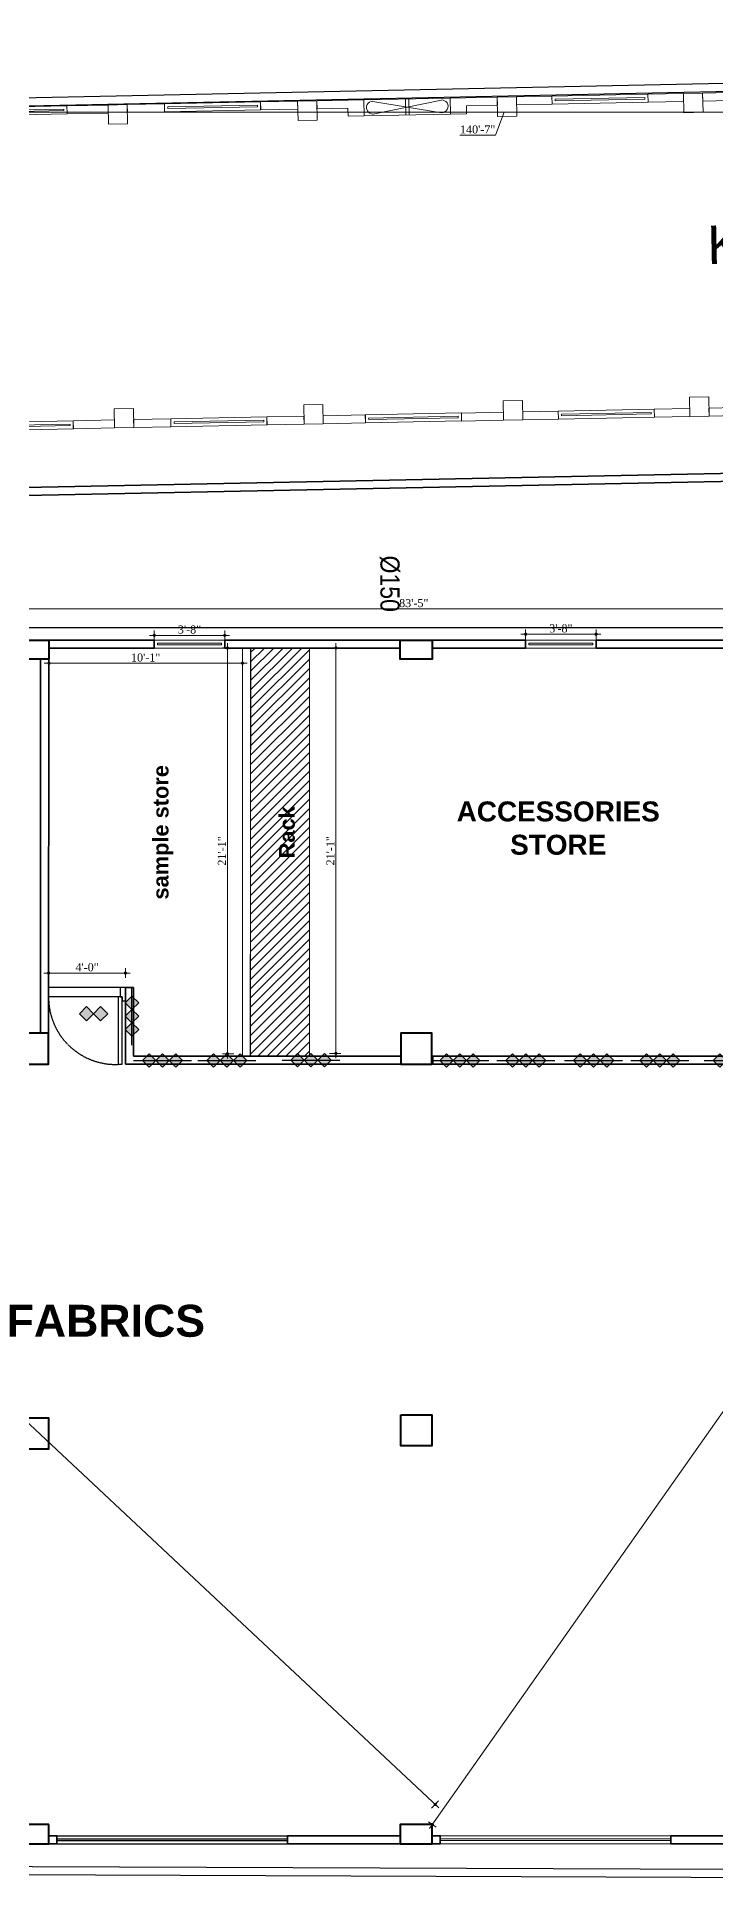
# Model space of a CAD drawing. Header units: inches. Extents: x -98933 to 1585249, y -3352739 to 192771.
# Drawn here: x 19980 to 20403, y 48380 to 49535 of the extents above; entities that cross this region are included whole.
import ezdxf

# ---------------------------------------------------------------- set-up
doc = ezdxf.new("R2010")
doc.units = ezdxf.units.IN
doc.header["$MEASUREMENT"] = 0
doc.header["$PDMODE"] = 35
doc.linetypes.add('BORDER2', pattern=[0.875, 0.25, -0.125, 0.25, -0.125, 0, -0.125])
doc.linetypes.add('DASH', pattern=[0.35, 0.25, -0.1])
doc.layers.get('0').update_dxf_attribs({"lineweight": 0})
doc.layers.get('Defpoints').update_dxf_attribs({"lineweight": 0})
for name, color, linetype, lineweight in [('A column', 106, 'Continuous', 40), ('A WALL', 7, 'Continuous', 35), ('A window', 150, 'Continuous', 0), ('COLUMN-2', 102, 'Continuous', 0), ('DIM_WORKING', 7, 'Continuous', 0), ('Layer1', 134, 'Continuous', 0), ('New circulation', 52, 'BORDER2', 9), ('New stair', 40, 'Continuous', 35), ('new stair full height', 6, 'Continuous', 0), ('New Wall', 7, 'Continuous', 5), ('New window', 132, 'Continuous', 35), ('TEX', 7, 'Continuous', 0), ('Text', 7, 'Continuous', 0), ('TEXT-1', 7, 'Continuous', 0), ('WALL (I)', 7, 'Continuous', 0), ('window', 140, 'Continuous', 0)]:
    doc.layers.add(name, color=color, linetype=linetype, lineweight=lineweight)
for name, color, linetype in [('A site line', 7, 'Continuous'), ('bp door', 40, 'Continuous'), ('fire rated wall', 7, 'Continuous')]:
    doc.layers.add(name, color=color, linetype=linetype)
doc.layers.add('BOUNDARY', color=7, linetype='Continuous', lineweight=0, true_color=0x999900)
doc.styles.add('REG', font='times.ttf')
doc.styles.get("Standard").update_dxf_attribs({"font": 'arialbd.ttf', "height": 24})
doc.styles.add('style1', font='arial.ttf')
doc.styles.add('ZIA', font='ARIALN.TTF', dxfattribs={"width": 1.05, "height": 10})
doc.dimstyles.new('Dim-Pres', dxfattribs={"dimtxt": 5.5, "dimasz": 2, "dimexe": 1.5, "dimexo": 1.5, "dimgap": 1, "dimtad": 3, "dimdec": 0, "dimzin": 3, "dimdsep": 46, "dimlunit": 4, "dimtxsty": 'REG', "dimblk": 'point', "dimcen": 2, "dimclrd": 256, "dimclre": 256, "dimclrt": 7, "dimadec": 0, "dimazin": 0, "dimtfac": 0.75, "dimtdec": 0, "dimtmove": 1, "dimatfit": 3, "dimldrblk": 'point', "dimfxl": 0, "dimtolj": 1, "dimtzin": 0, "dimlwd": -1, "dimlwe": -1, "dimarcsym": 1})

# ---------------------------------------------------------------- blocks, each defined once
blk = doc.blocks.new('A$C410B7781')
at = {"layer": 'A window', "ltscale": 30}
blk.add_lwpolyline([(-51, 7.6), (-51, 2.6), (9, 2.6), (9, 7.6), (-51, 7.6)], dxfattribs=at)
blk.add_lwpolyline([(-49, 5.6), (-49, 4.6), (7, 4.6), (7, 5.6)], close=True, dxfattribs=at)
blk = doc.blocks.new('A$C42246A87')
at = {"layer": 'new stair full height', "ltscale": 0.1}
for p, q in [((32.3, 10), (32.3, 0)), ((34.3, 10), (34.3, 0))]:
    blk.add_line(p, q, dxfattribs=at)
at = {"layer": 'new stair full height', "ltscale": 30}
for points in [[(6.3, 10), (6.3, 0), (60.3, 0), (60.3, 10), (6.3, 10)], [(11.8, 1), (54.7, 8.9)], [(54.7, 1), (11.8, 8.9)]]:
    blk.add_lwpolyline(points, dxfattribs=at)
for centre, start, end in [((11.8, 5), 88.9545, 271.0455), ((54.8, 5), 268.9545, 91.0455)]:
    blk.add_arc(centre, 3.97, start, end, dxfattribs=at)
blk = doc.blocks.new('dot')
at = {"color": 4}
for p, q in [((-1.5, 0), (1.5, 0)), ((0, 1.5), (0, -1.5))]:
    blk.add_line(p, q, dxfattribs=at)
at = {"color": 6, "const_width": 0.5}
blk.add_lwpolyline([(-0.25, 0, 1), (0.25, 0, 1)], format="xyb", close=True, dxfattribs=at)
blk = doc.blocks.new('point')
blk.add_blockref('dot', (0, 0))
blk = doc.blocks.new('*D425')
at = {"layer": 'Defpoints', "color": 0, "ltscale": 30, "transparency": 16777216}
for p in [(20052.8, 49158.4, -9.7), (20096.8, 49161.3), (20096.8, 49158.4, -9.7)]:
    blk.add_point(p, dxfattribs=at)
at = {"layer": 'Layer1', "ltscale": 30, "transparency": 16777216}
for p, q in [((20052.8, 49160.5), (20052.8, 49162.8)), ((20054.8, 49161.3), (20094.8, 49161.3)), ((20096.8, 49160.5), (20096.8, 49162.8))]:
    blk.add_line(p, q, dxfattribs=at)
at = {"layer": 'Layer1', "ltscale": 30, "transparency": 16777216, "xscale": 2, "yscale": 2, "zscale": 2, "rotation": 180}
blk.add_blockref('point', (20052.8, 49161.3), dxfattribs=at)
at = {"layer": 'Layer1', "ltscale": 30, "transparency": 16777216, "xscale": 2, "yscale": 2, "zscale": 2}
blk.add_blockref('point', (20096.8, 49161.3), dxfattribs=at)
at = {"layer": 'Layer1', "color": 7, "ltscale": 30, "transparency": 16777216, "insert": (20074.8, 49164.9), "char_height": 5, "attachment_point": 5, "style": 'REG'}
blk.add_mtext('\\A1;3\'-8"', dxfattribs=at)
blk = doc.blocks.new('*D426')
at = {"layer": 'Defpoints', "color": 0, "ltscale": 30, "transparency": 16777216}
for p in [(20284.8, 49158.4, -9.7), (20328.8, 49162), (20328.8, 49158.4, -9.7)]:
    blk.add_point(p, dxfattribs=at)
at = {"layer": 'Layer1', "ltscale": 30, "transparency": 16777216}
for p, q in [((20284.8, 49160.9), (20284.8, 49163.5)), ((20328.8, 49160.9), (20328.8, 49163.5)), ((20286.8, 49162), (20326.8, 49162))]:
    blk.add_line(p, q, dxfattribs=at)
at = {"layer": 'Layer1', "ltscale": 30, "transparency": 16777216, "xscale": 2, "yscale": 2, "zscale": 2, "rotation": 180}
blk.add_blockref('point', (20284.8, 49162), dxfattribs=at)
at = {"layer": 'Layer1', "ltscale": 30, "transparency": 16777216, "xscale": 2, "yscale": 2, "zscale": 2}
blk.add_blockref('point', (20328.8, 49162), dxfattribs=at)
at = {"layer": 'Layer1', "color": 7, "ltscale": 30, "transparency": 16777216, "insert": (20306.8, 49165.6), "char_height": 5, "attachment_point": 5, "style": 'REG'}
blk.add_mtext('\\A1;3\'-8"', dxfattribs=at)
blk = doc.blocks.new('bfg')
at = {"layer": 'fire rated wall'}
h = blk.add_hatch(color=1, dxfattribs=at)
h.dxf.hatch_style = 1
h.paths.add_polyline_path([(9432308.7, -5613534.5), (9432321.4, -5613547.3), (9432334.2, -5613534.5)])
h.paths.add_polyline_path([(9432334.2, -5613534.5), (9432321.4, -5613521.8), (9432308.7, -5613534.5)])
h.paths.add_polyline_path([(9432334.2, -5613534.5), (9432359.7, -5613534.5), (9432346.9, -5613521.8)])
h.paths.add_polyline_path([(9432334.2, -5613534.5), (9432346.9, -5613547.3), (9432359.7, -5613534.5)])
at = {"layer": 'fire rated wall', "color": 1, "elevation": 0}
blk.add_lwpolyline([(9432291.7, -5613534.5), (9432376.7, -5613534.5)], dxfattribs=at)
for points in [[(9432321.4, -5613547.3), (9432334.2, -5613534.5), (9432321.4, -5613521.8), (9432308.7, -5613534.5)], [(9432346.9, -5613547.3), (9432359.7, -5613534.5), (9432346.9, -5613521.8), (9432334.2, -5613534.5)]]:
    blk.add_lwpolyline(points, close=True, dxfattribs=at)
blk = doc.blocks.new('3HR RATE')
at = {"layer": 'fire rated wall', "xscale": 1.292997314696549, "yscale": 1.292997314696549, "zscale": 1.292997314696549}
for p in [(-12191616.2, 7245476.7), (-12191583.2, 7245476.7)]:
    blk.add_blockref('bfg', p, dxfattribs=at)
blk = doc.blocks.new('fddfgdgfsg')
at = {"ltscale": 100000}
h = blk.add_hatch(color=1, dxfattribs=at)
h.paths.add_polyline_path([(2091.9, -12379), (2096.3, -12383.4), (2100.7, -12379), (2100.7, -12379), (2100.7, -12379), (2096.3, -12374.6)])
h.paths.add_polyline_path([(2105.1, -12383.4), (2109.6, -12379), (2105.1, -12374.6), (2100.7, -12379), (2100.7, -12379), (2100.7, -12379)])
at = {"layer": 'bp door', "color": 1, "linetype": 'DASH'}
for p, q in [((2117.3, -12362.6, -9.7), (2072.6, -12362.6, -9.7)), ((2072.6, -12368.4, -9.7), (2072.6, -12362.6, -9.7)), ((2117.3, -12368.4, -9.7), (2072.6, -12368.4, -9.7))]:
    blk.add_line(p, q, dxfattribs=at)
at = {"layer": 'bp door', "color": 1, "elevation": -9.7}
for points in [[(2116.1, -12410.6), (2118.5, -12410.6), (2118.5, -12368.4), (2116.1, -12368.4)], [(2117.3, -12368.4), (2118.5, -12368.4), (2118.5, -12370.9), (2120.6, -12370.9), (2120.6, -12362.6), (2117.3, -12362.6)], [(2100.7, -12379), (2096.3, -12374.6), (2091.9, -12379), (2096.3, -12383.4)], [(2109.6, -12379), (2105.1, -12374.6), (2100.7, -12379), (2105.1, -12383.4)]]:
    blk.add_lwpolyline(points, close=True, dxfattribs=at)
at = {"layer": 'bp door', "color": 1, "linetype": 'DASH'}
blk.add_arc((2114.4, -12368.9, -9.7), 41.8, 179.3284, 272.3206, dxfattribs=at)
blk = doc.blocks.new('*D430')
at = {"layer": 'Defpoints', "color": 0, "ltscale": 30, "transparency": 16777216}
for p in [(20034.8, 48950.3), (19986.8, 48941.3, -9.7), (20034.8, 48941.3, -9.7)]:
    blk.add_point(p, dxfattribs=at)
at = {"layer": 'Layer1', "ltscale": 30, "transparency": 16777216}
for p, q in [((19986.8, 48947.8), (19986.8, 48951.8)), ((19988.8, 48950.3), (20032.8, 48950.3)), ((20034.8, 48947.8), (20034.8, 48951.8))]:
    blk.add_line(p, q, dxfattribs=at)
at = {"layer": 'Layer1', "ltscale": 30, "transparency": 16777216, "xscale": 2, "yscale": 2, "zscale": 2, "rotation": 180}
blk.add_blockref('point', (19986.8, 48950.3), dxfattribs=at)
at = {"layer": 'Layer1', "ltscale": 30, "transparency": 16777216, "xscale": 2, "yscale": 2, "zscale": 2}
blk.add_blockref('point', (20034.8, 48950.3), dxfattribs=at)
at = {"layer": 'Layer1', "color": 7, "ltscale": 30, "transparency": 16777216, "insert": (20010.8, 48953.9), "char_height": 5, "attachment_point": 5, "style": 'REG'}
blk.add_mtext('\\A1;4\'-0"', dxfattribs=at)
blk = doc.blocks.new('*D438')
at = {"layer": 'Defpoints', "color": 0, "ltscale": 30, "transparency": 16777216}
for p in [(21115.1, 49494.2, -11.6), (21115.1, 49488.1), (19427.8, 49468.7, 0.5)]:
    blk.add_point(p, dxfattribs=at)
at = {"layer": 'Layer1', "ltscale": 30, "transparency": 16777216}
for p, q in [((19427.8, 49484.1), (19427.8, 49489.6)), ((19429.8, 49488.1), (21113.1, 49488.1)), ((20271.4, 49488.1), (20266, 49473.7)), ((21115.1, 49489.6), (21115.1, 49486.6)), ((20266, 49473.7), (20243.7, 49473.7))]:
    blk.add_line(p, q, dxfattribs=at)
at = {"layer": 'Layer1', "ltscale": 30, "transparency": 16777216, "xscale": 2, "yscale": 2, "zscale": 2, "rotation": 180}
blk.add_blockref('point', (19427.8, 49488.1), dxfattribs=at)
at = {"layer": 'Layer1', "ltscale": 30, "transparency": 16777216, "xscale": 2, "yscale": 2, "zscale": 2}
blk.add_blockref('point', (21115.1, 49488.1), dxfattribs=at)
at = {"layer": 'Layer1', "color": 7, "ltscale": 30, "transparency": 16777216, "insert": (20254.8, 49477.3), "char_height": 5, "attachment_point": 5, "style": 'REG'}
blk.add_mtext('\\A1;140\'-7"', dxfattribs=at)
blk = doc.blocks.new('*D457')
at = {"layer": 'Defpoints', "color": 0, "ltscale": 30, "transparency": 16777216}
for p in [(20098.5, 49153.4), (20107.9, 49153.4, -9.7), (20106.5, 48899.9)]:
    blk.add_point(p, dxfattribs=at)
at = {"layer": 'Layer1', "ltscale": 30, "transparency": 16777216}
for p, q in [((20101.1, 49153.4), (20097, 49153.4)), ((20098.5, 48901.9), (20098.5, 49151.4)), ((20102.5, 48899.9), (20097, 48899.9))]:
    blk.add_line(p, q, dxfattribs=at)
at = {"layer": 'Layer1', "ltscale": 30, "transparency": 16777216, "xscale": 2, "yscale": 2, "zscale": 2}
for p, rotation in [((20098.5, 49153.4), 90), ((20098.5, 48899.9), 270)]:
    blk.add_blockref('point', p, dxfattribs=dict(at, rotation=rotation))
at = {"layer": 'Layer1', "color": 7, "ltscale": 30, "transparency": 16777216, "insert": (20095, 49026.6), "char_height": 5, "attachment_point": 5, "rotation": 90, "style": 'REG'}
blk.add_mtext('\\A1;21\'-1"', dxfattribs=at)
blk = doc.blocks.new('*D458')
at = {"layer": 'Defpoints', "color": 0, "ltscale": 30, "transparency": 16777216}
for p in [(19987, 49152.4, -9.7), (20107.9, 49152.4, -9.7), (20107.9, 49143.9)]:
    blk.add_point(p, dxfattribs=at)
at = {"layer": 'Layer1', "ltscale": 30, "transparency": 16777216}
for p, q in [((19987, 49146.3), (19987, 49142.4)), ((19989, 49143.9), (20105.9, 49143.9)), ((20107.9, 49146.3), (20107.9, 49142.4))]:
    blk.add_line(p, q, dxfattribs=at)
at = {"layer": 'Layer1', "ltscale": 30, "transparency": 16777216, "xscale": 2, "yscale": 2, "zscale": 2, "rotation": 180}
blk.add_blockref('point', (19987, 49143.9), dxfattribs=at)
at = {"layer": 'Layer1', "ltscale": 30, "transparency": 16777216, "xscale": 2, "yscale": 2, "zscale": 2}
blk.add_blockref('point', (20107.9, 49143.9), dxfattribs=at)
at = {"layer": 'Layer1', "color": 7, "ltscale": 30, "transparency": 16777216, "insert": (20047.4, 49147.4), "char_height": 5, "attachment_point": 5, "style": 'REG'}
blk.add_mtext('\\A1;10\'-1"', dxfattribs=at)
blk = doc.blocks.new('*D459')
at = {"layer": 'Defpoints', "color": 0, "ltscale": 30, "transparency": 16777216}
for p in [(20149.8, 49153.4, -9.7), (20166.3, 49153.4), (20150.7, 48900.1)]:
    blk.add_point(p, dxfattribs=at)
at = {"layer": 'Layer1', "ltscale": 30, "transparency": 16777216}
for p, q in [((20163, 49153.4), (20167.8, 49153.4)), ((20166.3, 48902.1), (20166.3, 49151.4)), ((20162.3, 48900.1), (20167.8, 48900.1))]:
    blk.add_line(p, q, dxfattribs=at)
at = {"layer": 'Layer1', "ltscale": 30, "transparency": 16777216, "xscale": 2, "yscale": 2, "zscale": 2}
for p, rotation in [((20166.3, 49153.4), 90), ((20166.3, 48900.1), 270)]:
    blk.add_blockref('point', p, dxfattribs=dict(at, rotation=rotation))
at = {"layer": 'Layer1', "color": 7, "ltscale": 30, "transparency": 16777216, "insert": (20162.8, 49026.7), "char_height": 5, "attachment_point": 5, "rotation": 90, "style": 'REG'}
blk.add_mtext('\\A1;21\'-1"', dxfattribs=at)
blk = doc.blocks.new('*D562')
at = {"layer": 'Defpoints', "color": 0, "ltscale": 30, "transparency": 16777216}
for p in [(20649, 49018.6, -9.7), (20649, 49018.6), (20226.5, 48418.4, -9.7)]:
    blk.add_point(p, dxfattribs=at)
at = {"layer": 'Layer1', "ltscale": 30, "transparency": 16777216}
for p, q in [((20227.6, 48420), (20647.9, 49017)), ((20649, 49018.6), (20647.8, 49019.5)), ((20226.5, 48418.4), (20225.3, 48419.2))]:
    blk.add_line(p, q, dxfattribs=at)
at = {"layer": 'Layer1', "ltscale": 30, "transparency": 16777216, "xscale": 2, "yscale": 2, "zscale": 2}
for p, rotation in [((20649, 49018.6), 54.85611384964236), ((20226.5, 48418.4), 234.8561138496424)]:
    blk.add_blockref('point', p, dxfattribs=dict(at, rotation=rotation))
at = {"layer": 'Layer1', "color": 7, "ltscale": 30, "transparency": 16777216, "insert": (20434.9, 48720.5), "char_height": 5, "attachment_point": 5, "rotation": 54.8561, "style": 'REG'}
blk.add_mtext('\\A1;61\'-2"', dxfattribs=at)
blk = doc.blocks.new('*D664')
at = {"layer": 'Defpoints', "color": 0, "ltscale": 30, "transparency": 16777216}
for p in [(20715.6, 49177.9), (19714.2, 49166.3, -9.7), (20715.6, 49166.3, -9.7)]:
    blk.add_point(p, dxfattribs=at)
at = {"layer": 'Layer1', "ltscale": 30, "transparency": 16777216}
for p, q in [((19714.2, 49174.9), (19714.2, 49179.4)), ((19716.2, 49177.9), (20713.6, 49177.9)), ((20715.6, 49174.9), (20715.6, 49179.4))]:
    blk.add_line(p, q, dxfattribs=at)
at = {"layer": 'Layer1', "ltscale": 30, "transparency": 16777216, "xscale": 2, "yscale": 2, "zscale": 2, "rotation": 180}
blk.add_blockref('point', (19714.2, 49177.9), dxfattribs=at)
at = {"layer": 'Layer1', "ltscale": 30, "transparency": 16777216, "xscale": 2, "yscale": 2, "zscale": 2}
blk.add_blockref('point', (20715.6, 49177.9), dxfattribs=at)
at = {"layer": 'Layer1', "color": 7, "ltscale": 30, "transparency": 16777216, "insert": (20214.9, 49181.4), "char_height": 5, "attachment_point": 5, "style": 'REG'}
blk.add_mtext('\\A1;83\'-5"', dxfattribs=at)
blk = doc.blocks.new('*D834')
at = {"layer": 'Defpoints', "color": 0, "ltscale": 30, "transparency": 16777216}
for p in [(19670.5, 48930.1), (20228.3, 48430.9), (20216.5, 48418.4, -9.7)]:
    blk.add_point(p, dxfattribs=at)
at = {"layer": 'Layer1', "ltscale": 30, "transparency": 16777216}
for p, q in [((19679.5, 48939.7), (19683.3, 48943.7)), ((19683.7, 48941.3), (20226.8, 48432.3)), ((20225.9, 48428.5), (20229.3, 48432))]:
    blk.add_line(p, q, dxfattribs=at)
at = {"layer": 'Layer1', "ltscale": 30, "transparency": 16777216, "xscale": 2, "yscale": 2, "zscale": 2}
for p, rotation in [((19682.3, 48942.6), 136.8554640212887), ((20228.3, 48430.9), 316.8554640212887)]:
    blk.add_blockref('point', p, dxfattribs=dict(at, rotation=rotation))
at = {"layer": 'Layer1', "color": 7, "ltscale": 30, "transparency": 16777216, "insert": (19957.7, 48689.4), "char_height": 5, "attachment_point": 5, "rotation": 316.8555, "style": 'REG'}
blk.add_mtext('\\A1;62\'-4"', dxfattribs=at)

msp = doc.modelspace()

# ---------------------------------------------------------------- hatches: boundary and pattern name
at = {"layer": 'BOUNDARY', "ltscale": 30}
h = msp.add_hatch(dxfattribs=at)
h.set_pattern_fill('ANSI31', scale=33)
h.set_pattern_definition([(45, (20396.841, 51843.7136), (-2.9168155, 2.9168155), [])])
h.paths.add_polyline_path([(20113.01, 49153.36), (20149.76, 49153.36), (20149.76, 48898.36), (20112.76, 48898.36)])
h.paths.add_polyline_path([(20146.37, 49019.09), (20146.37, 49056.53), (20126.28, 49056.53), (20126.28, 49019.09)], flags=24)

# ---------------------------------------------------------------- linework, layer by layer
at = {"layer": 'A column', "color": 7, "elevation": -9.7}
for points in [[(19966.98, 49158.36), (19986.98, 49158.36), (19986.98, 49146.36), (19966.98, 49146.36), (19966.98, 49158.36)], [(20206.48, 49158.36), (20226.48, 49158.36), (20226.48, 49146.36), (20206.48, 49146.36), (20206.48, 49158.36)], [(19986.98, 48418.36), (19966.98, 48418.36), (19966.98, 48406.36), (19986.98, 48406.36), (19986.98, 48418.36)], [(20226.48, 48418.36), (20206.48, 48418.36), (20206.48, 48406.36), (20226.48, 48406.36), (20226.48, 48418.36)]]:
    msp.add_lwpolyline(points, dxfattribs=at)
for points in [[(19967.23, 48893.36), (19986.73, 48893.36), (19986.73, 48912.86), (19967.23, 48912.86)], [(20206.73, 48893.36), (20226.23, 48893.36), (20226.23, 48912.86), (20206.73, 48912.86)], [(19967.23, 48672.36), (19986.73, 48672.36), (19986.73, 48652.86), (19967.23, 48652.86)], [(20206.73, 48674.36), (20226.23, 48674.36), (20226.23, 48654.86), (20206.73, 48654.86)]]:
    msp.add_lwpolyline(points, close=True, dxfattribs=at)
at = {"layer": 'A column', "color": 7, "lineweight": -3, "elevation": -9.7}
for points in [[(19986.98, 48418.36), (19966.98, 48418.36), (19966.98, 48406.36), (19986.98, 48406.36), (19986.98, 48418.36)], [(20226.48, 48418.36), (20206.48, 48418.36), (20206.48, 48406.36), (20226.48, 48406.36), (20226.48, 48418.36)]]:
    msp.add_lwpolyline(points, dxfattribs=at)
at = {"layer": 'A site line', "color": 7, "ltscale": 30, "elevation": -11.61}
for points in [[(19271.7, 48389.62), (19298.67, 49483.05), (21799.15, 49535.11), (21790.31, 49177.99)], [(19291.78, 49000.85), (19303.55, 49478.15), (21794.02, 49530), (21785.31, 49178.11)], [(21782.77, 48873.42), (21770.56, 48379.96), (19271.7, 48389.62)], [(21777.77, 48873.55), (21765.68, 48384.98), (19271.72, 48394.62)]]:
    msp.add_lwpolyline(points, dxfattribs=at)
at = {"layer": 'A WALL', "color": 7, "ltscale": 30}
for p, q in [((20034.76, 48941.29, -9.7), (20039.76, 48941.29, -9.7)), ((20034.76, 48941.29, -9.7), (20034.76, 48893.36, -9.7)), ((20039.76, 48941.29, -9.7), (20039.76, 48898.36, -9.7)), ((20039.76, 48898.36, -9.7), (20206.73, 48898.36, -9.7)), ((20206.73, 48898.36, -9.7), (20206.73, 48893.36, -9.7)), ((20226.73, 48898.36, -9.7), (20446.23, 48898.36, -9.7)), ((20226.73, 48893.36, -9.7), (20226.73, 48898.36, -9.7)), ((20206.73, 48893.36, -9.7), (20034.76, 48893.36, -9.7)), ((20446.23, 48893.36, -9.7), (20226.73, 48893.36, -9.7))]:
    msp.add_line(p, q, dxfattribs=at)
at = {"layer": 'A WALL', "color": 7, "ltscale": 30, "elevation": -9.7}
for points in [[(19986.98, 49158.36), (20052.77, 49158.36), (20052.77, 49153.36), (19986.98, 49153.36)], [(20096.77, 49158.36), (20206.48, 49158.36), (20206.48, 49153.36), (20096.77, 49153.36)], [(20226.48, 49158.36), (20284.77, 49158.36), (20284.77, 49153.36), (20226.48, 49153.36)], [(20328.77, 49158.36), (20445.98, 49158.36), (20445.98, 49153.36), (20328.77, 49153.36)], [(19986.98, 48411.36), (19991.98, 48411.36), (19991.98, 48406.36), (19986.98, 48406.36)], [(20135.98, 48411.36), (20206.48, 48411.36), (20206.48, 48406.36), (20135.98, 48406.36)], [(20226.48, 48411.36), (20231.48, 48411.36), (20231.48, 48406.36), (20226.48, 48406.36)], [(20375.48, 48411.36), (20445.98, 48411.36), (20445.98, 48406.36), (20375.48, 48406.36)]]:
    msp.add_lwpolyline(points, close=True, dxfattribs=at)
msp.add_lwpolyline([(19986.98, 49146.36), (19986.73, 48912.86), (19981.73, 48912.86), (19981.73, 49146.36), (19986.98, 49146.35)], dxfattribs=at)
at = {"layer": 'A WALL', "color": 7, "lineweight": -3, "ltscale": 30, "elevation": -9.7}
for points in [[(19986.98, 48411.36), (19991.98, 48411.36), (19991.98, 48406.36), (19986.98, 48406.36)], [(20135.98, 48411.36), (20206.48, 48411.36), (20206.48, 48406.36), (20135.98, 48406.36)]]:
    msp.add_lwpolyline(points, close=True, dxfattribs=at)
at = {"layer": 'A window', "ltscale": 30}
for p, q in [((20052.77, 49158.36, -9.7), (20052.77, 49153.36, -9.7)), ((20096.77, 49158.36, -9.7), (20052.77, 49158.36, -9.7)), ((20052.77, 49153.36, -9.7), (20096.77, 49153.36, -9.7)), ((20054.77, 49156.36, -9.7), (20054.77, 49155.36, -9.7)), ((20094.77, 49156.36, -9.7), (20054.77, 49156.36, -9.7)), ((20054.77, 49155.36, -9.7), (20094.77, 49155.36, -9.7)), ((20094.77, 49155.36, -9.7), (20094.77, 49156.36, -9.7)), ((20096.77, 49153.36, -9.7), (20096.77, 49158.36, -9.7))]:
    msp.add_line(p, q, dxfattribs=at)
at = {"layer": 'A window', "ltscale": 30, "elevation": -9.7}
msp.add_lwpolyline([(20284.77, 49158.36), (20284.77, 49153.36), (20328.77, 49153.36), (20328.77, 49158.36), (20284.77, 49158.36)], dxfattribs=at)
msp.add_lwpolyline([(20286.77, 49156.36), (20286.77, 49155.36), (20326.77, 49155.36), (20326.77, 49156.36)], close=True, dxfattribs=at)
at = {"layer": 'BOUNDARY', "color": 7, "ltscale": 30, "elevation": -9.7}
msp.add_lwpolyline([(20113.01, 49153.36), (20149.76, 49153.36), (20149.76, 48898.36), (20112.76, 48898.36)], close=True, dxfattribs=at)
at = {"layer": 'COLUMN-2', "color": 7, "ltscale": 20000}
for points, elevation in [([(20383.38, 49499.81), (20395.37, 49500.05), (20395.61, 49488.05), (20383.62, 49487.81), (20383.38, 49499.81)], -11.61), ([(20023.91, 49492.6), (20035.91, 49492.84), (20036.15, 49480.84), (20024.15, 49480.6), (20023.91, 49492.6)], -11.61), ([(20142.36, 49494.97), (20154.36, 49495.21), (20154.6, 49483.22), (20142.6, 49482.97), (20142.36, 49494.97)], -11.61), ([(20267.01, 49497.47), (20279, 49497.71), (20279.24, 49485.72), (20267.25, 49485.47), (20267.01, 49497.47)], -11.61), ([(20027.71, 49302.83), (20039.71, 49303.07), (20039.95, 49291.08), (20027.96, 49290.84), (20027.71, 49302.83)], -12.82), ([(20146.16, 49305.21), (20158.16, 49305.45), (20158.4, 49293.45), (20146.4, 49293.21), (20146.16, 49305.21)], -12.82), ([(20270.81, 49307.71), (20282.81, 49307.95), (20283.05, 49295.95), (20271.05, 49295.71), (20270.81, 49307.71)], -12.82), ([(20387.18, 49310.04), (20399.18, 49310.28), (20399.42, 49298.29), (20387.42, 49298.04), (20387.18, 49310.04)], -12.82)]:
    msp.add_lwpolyline(points, dxfattribs=dict(at, elevation=elevation))
at = {"layer": 'DIM_WORKING', "color": 7, "ltscale": 30}
for p, q in [((20107.89, 49153.36, -9.7), (20107.89, 48898.36, -9.7)), ((20112.89, 49153.36, -9.7), (20112.89, 48898.36, -9.7))]:
    msp.add_line(p, q, dxfattribs=at)
at = {"layer": 'DIM_WORKING', "color": 7, "lineweight": -3, "ltscale": 30, "elevation": -9.7}
msp.add_lwpolyline([(20135.98, 48411.36), (20206.48, 48411.36), (20206.48, 48406.36), (20135.98, 48406.36)], close=True, dxfattribs=at)
at = {"layer": 'DIM_WORKING', "color": 7, "ltscale": 30, "elevation": -9.7}
for points in [[(20135.98, 48411.36), (20206.48, 48411.36), (20206.48, 48406.36), (20135.98, 48406.36)], [(20375.48, 48411.36), (20445.98, 48411.36), (20445.98, 48406.36), (20375.48, 48406.36)]]:
    msp.add_lwpolyline(points, close=True, dxfattribs=at)
at = {"layer": 'Layer1', "color": 1, "lineweight": 30, "ltscale": 30, "elevation": -9.7}
msp.add_lwpolyline([(19683.13, 49203.39), (19683.13, 49166.25), (21026.29, 49166.25)], dxfattribs=at)
at = {"layer": 'New circulation', "color": 7, "ltscale": 30}
msp.add_line((19796.16, 49245.18, -12.82), (20996.37, 49269.25, -12.82), dxfattribs=at)
at = {"layer": 'New stair', "color": 7, "ltscale": 30, "elevation": -12.82}
msp.add_lwpolyline([(19796.16, 49245.18), (20996.37, 49269.25), (20996.27, 49274.25), (19796.06, 49250.18), (19796.16, 49245.18)], dxfattribs=at)
at = {"layer": 'New Wall', "color": 7, "ltscale": 30}
for points, elevation in [([(20361.28, 49494.36), (20383.48, 49494.81), (20383.38, 49499.81), (20361.18, 49499.36)], -11.61), ([(20395.47, 49495.05), (20420.36, 49495.55), (20420.26, 49500.55), (20395.37, 49500.05)], -11.61), ([(19998.28, 49487.08), (20024.01, 49487.6), (20023.91, 49492.6), (19998.18, 49492.08)], -11.61), ([(20036.01, 49487.84), (20059.24, 49488.3), (20059.14, 49493.3), (20035.91, 49492.84)], -11.61), ([(20119.23, 49489.51), (20142.46, 49489.97), (20142.36, 49494.97), (20119.13, 49494.51)], -11.61), ([(20279.1, 49492.71), (20301.3, 49493.16), (20301.2, 49498.16), (20279, 49497.71)], -11.61), ([(20365.23, 49297.6), (20387.42, 49298.04), (20387.32, 49303.04), (20365.13, 49302.6)], -12.82), ([(20399.42, 49298.29), (20424.3, 49298.78), (20424.2, 49303.78), (20399.32, 49303.28)], -12.82), ([(20002.22, 49290.32), (20027.96, 49290.84), (20027.85, 49295.83), (20002.12, 49295.32)], -12.82), ([(20039.95, 49291.08), (20063.18, 49291.54), (20063.08, 49296.54), (20039.85, 49296.08)], -12.82), ([(20123.17, 49292.75), (20146.4, 49293.21), (20146.3, 49298.21), (20123.07, 49297.74)], -12.82), ([(20158.4, 49293.45), (20184.73, 49293.98), (20184.63, 49298.98), (20158.3, 49298.45)], -12.82), ([(20244.72, 49295.18), (20271.05, 49295.71), (20270.95, 49300.71), (20244.62, 49300.18)], -12.82), ([(20283.05, 49295.95), (20305.24, 49296.4), (20305.14, 49301.4), (20282.95, 49300.95)], -12.82)]:
    msp.add_lwpolyline(points, close=True, dxfattribs=dict(at, elevation=elevation))
at = {"layer": 'New Wall', "color": 7, "ltscale": 30, "elevation": -11.61}
for points in [[(20154.36, 49495.21), (20183.69, 49495.8), (20183.89, 49485.8), (20173.89, 49485.6), (20173.79, 49490.6), (20154.46, 49490.21), (20154.36, 49495.21)], [(20267.01, 49497.47), (20237.68, 49496.88), (20237.88, 49486.89), (20247.87, 49487.09), (20247.77, 49492.09), (20267.11, 49492.47), (20267.01, 49497.47)]]:
    msp.add_lwpolyline(points, dxfattribs=at)
at = {"layer": 'WALL (I)', "color": 7, "lineweight": -3, "ltscale": 30}
for p, q in [((19986.98, 48411.36, -9.7), (19991.98, 48411.36, -9.7)), ((19991.98, 48406.36, -9.7), (19986.98, 48406.36, -9.7)), ((19991.98, 48411.36, -9.7), (19991.98, 48406.36, -9.7))]:
    msp.add_line(p, q, dxfattribs=at)
at = {"layer": 'WALL (I)', "color": 7, "ltscale": 30}
for p, q in [((19986.98, 48411.36, -9.7), (19991.98, 48411.36, -9.7)), ((19991.98, 48406.36, -9.7), (19986.98, 48406.36, -9.7)), ((19991.98, 48411.36, -9.7), (19991.98, 48406.36, -9.7)), ((20226.48, 48411.36, -9.7), (20231.48, 48411.36, -9.7)), ((20231.48, 48406.36, -9.7), (20226.48, 48406.36, -9.7)), ((20231.48, 48411.36, -9.7), (20231.48, 48406.36, -9.7))]:
    msp.add_line(p, q, dxfattribs=at)
at = {"layer": 'window', "color": 7, "lineweight": -3, "ltscale": 30}
for p, q in [((19991.98, 48411.36, -9.7), (20135.98, 48411.36, -9.7)), ((19991.98, 48409.36, -9.7), (20135.98, 48409.36, -9.7)), ((19991.98, 48408.36, -9.7), (20135.98, 48408.36, -9.7)), ((19991.98, 48406.36, -9.7), (20135.98, 48406.36, -9.7))]:
    msp.add_line(p, q, dxfattribs=at)
at = {"layer": 'window', "color": 7, "ltscale": 30}
for p, q in [((19991.98, 48411.36, -9.7), (20135.98, 48411.36, -9.7)), ((19991.98, 48409.36, -9.7), (20135.98, 48409.36, -9.7)), ((19991.98, 48408.36, -9.7), (20135.98, 48408.36, -9.7)), ((19991.98, 48406.36, -9.7), (20135.98, 48406.36, -9.7)), ((20231.48, 48411.36, -9.7), (20375.48, 48411.36, -9.7)), ((20231.48, 48409.36, -9.7), (20375.48, 48409.36, -9.7)), ((20231.48, 48408.36, -9.7), (20375.48, 48408.36, -9.7)), ((20231.48, 48406.36, -9.7), (20375.48, 48406.36, -9.7))]:
    msp.add_line(p, q, dxfattribs=at)

# ---------------------------------------------------------------- block references
at = {"layer": 'Layer1'}
msp.add_blockref('fddfgdgfsg', (17914.16, 61303.93), dxfattribs=at)
at = {"layer": 'Layer1', "xscale": 0.2533935670508072, "yscale": 0.2533935670508072, "zscale": 0.253393567052124, "rotation": 90}
msp.add_blockref('3HR RATE', (16793.31, 47812.78), dxfattribs=at)
at = {"layer": 'Layer1', "xscale": 0.2533935670508072, "yscale": 0.2533935670508072, "zscale": 0.2533935670521235}
for p in [(18947.32, 52141.27), (18987.51, 52141.28), (19040.05, 52141.46), (19133, 52141.29), (19174.23, 52141.24), (19216.61, 52141.3), (19257.99, 52141.33), (19303.83, 52141.33)]:
    msp.add_blockref('3HR RATE', p, dxfattribs=at)
at = {"layer": 'new stair full height', "color": 7, "ltscale": 30, "rotation": 1.148867974903527}
msp.add_blockref('A$C42246A87', (20177.63, 49485.72, -11.61), dxfattribs=at)
at = {"layer": 'New window', "color": 7, "ltscale": 30, "rotation": 1.148867974903527}
for p in [(20352.38, 49491.62, -12.21), (19989.37, 49484.34, -11.61), (20110.32, 49486.77, -11.61), (20356.32, 49294.86, -13.42), (19993.31, 49287.58, -12.82), (20114.27, 49290.01, -12.82), (20235.81, 49292.44, -12.82)]:
    msp.add_blockref('A$C410B7781', p, dxfattribs=at)

# ---------------------------------------------------------------- texts
at = {"layer": 'BOUNDARY', "color": 7, "ltscale": 0.25, "insert": (20140.69, 49038.24, -9.7), "char_height": 9.75, "width": 121.0085, "attachment_point": 8, "rotation": 89.99968}
msp.add_mtext('Rack', dxfattribs=at)
at = {"layer": 'TEX', "color": 7, "lineweight": 0, "ltscale": 30, "insert": (20397.92, 49417.24), "char_height": 24, "width": 251.7739, "attachment_point": 1, "rotation": 1.14887, "style": 'style1'}
msp.add_mtext('Knitting Section', dxfattribs=at)
at = {"layer": 'Text', "color": 7, "lineweight": -3, "ltscale": 10, "insert": (20206.03, 49211.16, -42.41), "char_height": 11.969, "width": 46.1706, "attachment_point": 1, "rotation": 270, "style": 'ZIA'}
msp.add_mtext('%%C150', dxfattribs=at)
at = {"layer": 'TEXT-1', "color": 7, "ltscale": 0.25, "attachment_point": 8}
for s, insert, char_height, width, rotation in [('sample store', (20064.6, 49038.24, -9.7), 9.75, 121.0085, 89.99968), ('ACCESSORIES STORE ', (20305.14, 49024.07, -9.7), 12.48, 154.8909, 359.99968), ('FABRICS', (20022.52, 48722.81, -9.7), 19.968, 247.8255, 359.99968)]:
    msp.add_mtext(s, dxfattribs=dict(at, insert=insert, char_height=char_height, width=width, rotation=rotation))

# ---------------------------------------------------------------- dimensions: what is measured, and where the dimension line sits
at = {"layer": 'Layer1', "ltscale": 30}
dim = msp.add_linear_dim(base=(21115.09, 49488.12), p1=(19427.77, 49468.67, 0.5), p2=(21115.09, 49494.16, -11.61), dimstyle='Dim-Pres', override={"dimtxt": 5, "dimfxl": 4, "dimfxlon": 1}, dxfattribs=at)
dim.commit()
dim.dimension.update_dxf_attribs({"geometry": '*D438', "text_midpoint": (20264.95, 49473.72), "dimtype": 160})
at = {"layer": 'Layer1', "color": 1, "ltscale": 30}
dim = msp.add_linear_dim(base=(20715.57, 49177.86), p1=(19714.19, 49166.25, -9.7), p2=(20715.57, 49166.25, -9.7), dimstyle='Dim-Pres', override={"dimtxt": 5, "dimfxl": 4, "dimfxlon": 1}, dxfattribs=at)
dim.commit()
dim.dimension.update_dxf_attribs({"geometry": '*D664', "text_midpoint": (20214.88, 49181.4)})
at = {"layer": 'Layer1', "ltscale": 30}
for base, p1, p2, picture, middle in [((20096.77, 49161.31), (20052.77, 49158.36, -9.7), (20096.77, 49158.36, -9.7), '*D425', (20074.77, 49164.86)), ((20328.77, 49162.03), (20284.77, 49158.36, -9.7), (20328.77, 49158.36, -9.7), '*D426', (20306.77, 49165.57)), ((20107.89, 49143.9), (19986.98, 49152.36, -9.7), (20107.89, 49152.36, -9.7), '*D458', (20047.44, 49147.44)), ((20034.76, 48950.34), (19986.76, 48941.29, -9.7), (20034.76, 48941.29, -9.7), '*D430', (20010.76, 48953.88))]:
    dim = msp.add_linear_dim(base=base, p1=p1, p2=p2, dimstyle='Dim-Pres', override={"dimtxt": 5, "dimfxl": 4, "dimfxlon": 1}, dxfattribs=at)
    dim.commit()
    dim.dimension.update_dxf_attribs({"geometry": picture, "text_midpoint": middle})
for base, p1, p2, picture, middle in [((20098.53, 49153.36), (20106.52, 48899.91), (20107.89, 49153.36, -9.7), '*D457', (20095.03, 49026.63)), ((20166.35, 49153.36), (20150.7, 48900.08), (20149.76, 49153.36, -9.7), '*D459', (20162.85, 49026.72))]:
    dim = msp.add_linear_dim(base=base, p1=p1, p2=p2, angle=90, dimstyle='Dim-Pres', override={"dimtxt": 5, "dimfxl": 4, "dimfxlon": 1}, dxfattribs=at)
    dim.commit()
    dim.dimension.update_dxf_attribs({"geometry": picture, "text_midpoint": middle})
at = {"layer": 'Layer1', "color": 1, "ltscale": 30}
dim = msp.add_aligned_dim(p1=(20226.48, 48418.36, -9.7), p2=(20649.05, 49018.63, -9.7), distance=0, dimstyle='Dim-Pres', override={"dimtxt": 5, "dimfxl": 4, "dimfxlon": 1}, dxfattribs=at)
dim.commit()
dim.dimension.update_dxf_attribs({"geometry": '*D562', "text_midpoint": (20434.87, 48720.53)})
at = {"layer": 'Layer1', "color": 2, "ltscale": 30}
dim = msp.add_aligned_dim(p1=(19670.51, 48930.07), p2=(20216.48, 48418.36, -9.7), distance=17.22, dimstyle='Dim-Pres', override={"dimtxt": 5, "dimfxl": 4, "dimfxlon": 1}, dxfattribs=at)
dim.commit()
dim.dimension.update_dxf_attribs({"geometry": '*D834', "text_midpoint": (19957.7, 48689.37)})

doc.saveas('drawing.dxf')
